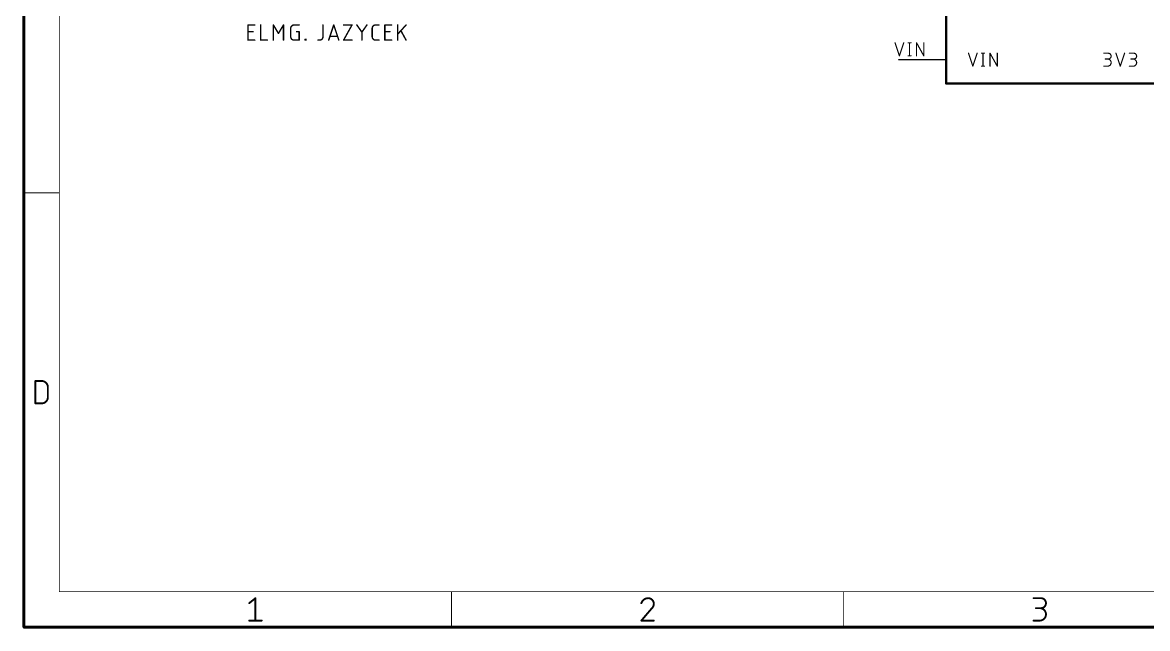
# Model space of a CAD drawing. Extents: x -10 to 250, y 0 to 179.
# Drawn here: x -10.3 to 110.5, y -0.1 to 65 of the extents above; entities that cross this region are included whole.
import ezdxf

# ---------------------------------------------------------------- set-up
doc = ezdxf.new("R2010")
doc.units = 0
for name, color, linetype in [('94', 14, 'CONTINUOUS'), ('95', 250, 'CONTINUOUS'), ('96', 250, 'CONTINUOUS')]:
    doc.layers.add(name, color=color, linetype=linetype)

msp = doc.modelspace()

# ---------------------------------------------------------------- linework, layer by layer
at = {"layer": '94'}
for points, const_width in [([(-10.16, 179.07), (-10.16, 0)], 0.3), ([(-6.35, 175.26), (-6.35, 3.81)], 0.1), ([(88.9, 134.62), (88.9, 58.42)], 0.254), ([(83.82, 60.96), (88.9, 60.96)], 0.1524), ([(88.9, 58.42), (111.76, 58.42)], 0.254), ([(-10.16, 46.6725), (-6.35, 46.6725)], 0.1), ([(-8.9236, 24.0379), (-8.9236, 26.4447)], 0.2032), ([(-8.9236, 26.4447), (-8.255, 26.4447)], 0.2032), ([(-7.5864, 25.7761), (-7.5864, 24.7064)], 0.2032), ([(-8.255, 24.0379), (-8.9236, 24.0379)], 0.2032), ([(-6.35, 3.81), (246.38, 3.81)], 0.1), ([(35.7717, 0), (35.7717, 3.81)], 0.1), ([(77.8933, 0), (77.8933, 3.81)], 0.1), ([(14.0423, 2.5736), (14.7108, 3.1084)], 0.2032), ([(14.7108, 3.1084), (14.7108, 0.7016)], 0.2032), ([(98.2856, 3.1084), (99.0879, 3.1084)], 0.2032), ([(57.3005, 2.0387), (56.1639, 0.7016)], 0.2032), ([(99.0879, 2.0387), (98.553, 2.0387)], 0.2032), ([(-10.16, 0), (250.19, 0)], 0.3), ([(14.0423, 0.7016), (15.3794, 0.7016)], 0.2032), ([(56.1639, 0.7016), (57.5011, 0.7016)], 0.2032), ([(98.2856, 0.7016), (98.9542, 0.7016)], 0.2032)]:
    msp.add_lwpolyline(points, dxfattribs=dict(at, const_width=const_width))
for points, const_width in [([(83.82, 60.9981, 1), (83.82, 60.9219)], 0.0762), ([(88.9, 60.9219, 1), (88.9, 60.9981)], 0.0762), ([(88.9, 58.4835, 1), (88.9, 58.3565)], 0.127), ([(88.8365, 58.42, 1), (88.9635, 58.42)], 0.127), ([(-10.16, 46.6975, 1), (-10.16, 46.6475)], 0.05), ([(-6.35, 46.6475, 1), (-6.35, 46.6975)], 0.05), ([(-8.8728, 26.4447, 1), (-8.9744, 26.4447)], 0.1016), ([(-8.9236, 26.4955, 1), (-8.9236, 26.3939)], 0.1016), ([(-7.5864, 25.7761, 0.4142), (-8.255, 26.4447)], 0.2032), ([(-8.255, 26.4955, 1), (-8.255, 26.3939)], 0.1016), ([(-8.255, 26.3939, 1), (-8.255, 26.4955)], 0.1016), ([(-7.5356, 25.7761, 1), (-7.6372, 25.7761)], 0.1016), ([(-7.6372, 25.7761, 1), (-7.5356, 25.7761)], 0.1016), ([(-8.255, 24.0378, 0.4142), (-7.5864, 24.7064)], 0.2032), ([(-7.5356, 24.7064, 1), (-7.6372, 24.7064)], 0.1016), ([(-7.6372, 24.7064, 1), (-7.5356, 24.7064)], 0.1016), ([(-8.9236, 24.0887, 1), (-8.9236, 23.9871)], 0.1016), ([(-8.9744, 24.0379, 1), (-8.8728, 24.0379)], 0.1016), ([(-8.255, 24.0886, 1), (-8.255, 23.987)], 0.1016), ([(-8.255, 23.9871, 1), (-8.255, 24.0887)], 0.1016), ([(-6.35, 3.835, 1), (-6.35, 3.785)], 0.05), ([(-6.375, 3.81, 1), (-6.325, 3.81)], 0.05), ([(35.7967, 3.81, 1), (35.7467, 3.81)], 0.05), ([(77.9183, 3.81, 1), (77.8683, 3.81)], 0.05), ([(14.0105, 2.6132, 1), (14.074, 2.5339)], 0.1016), ([(14.7616, 3.1084, 1), (14.66, 3.1084)], 0.1016), ([(14.7426, 3.0687, 1), (14.6791, 3.1481)], 0.1016), ([(56.8994, 3.1084, 0.3252), (56.1639, 2.5736)], 0.2032), ([(56.1156, 2.5892, 1), (56.2123, 2.5579)], 0.1016), ([(57.5011, 2.5067, 0.4142), (56.8994, 3.1084)], 0.2032), ([(56.8994, 3.1592, 1), (56.8994, 3.0576)], 0.1016), ([(56.8994, 3.0576, 1), (56.8994, 3.1592)], 0.1016), ([(57.3005, 2.0387, 0.2053), (57.5011, 2.5067)], 0.2032), ([(57.5519, 2.5067, 1), (57.4503, 2.5067)], 0.1016), ([(57.4503, 2.5067, 1), (57.5519, 2.5067)], 0.1016), ([(98.2856, 3.1592, 1), (98.2856, 3.0576)], 0.1016), ([(99.0879, 2.0387, 1), (99.0879, 3.1084)], 0.2032), ([(99.0879, 3.1592, 1), (99.0879, 3.0576)], 0.1016), ([(99.0879, 3.0576, 1), (99.0879, 3.1592)], 0.1016), ([(57.2655, 2.0755, 1), (57.3355, 2.0019)], 0.1016), ([(57.3392, 2.0058, 1), (57.2618, 2.0716)], 0.1016), ([(98.553, 2.0895, 1), (98.553, 1.9879)], 0.1016), ([(98.9542, 0.7016, 1), (98.9542, 2.0387)], 0.2032), ([(98.9542, 2.0895, 1), (98.9542, 1.9879)], 0.1016), ([(99.0879, 2.0895, 1), (99.0879, 1.9879)], 0.1016), ([(99.0879, 1.9879, 1), (99.0879, 2.0895)], 0.1016), ([(-10.16, 0.075, 1), (-10.16, -0.075)], 0.15), ([(-10.235, 0, 1), (-10.085, 0)], 0.15), ([(14.0423, 0.7524, 1), (14.0423, 0.6508)], 0.1016), ([(14.66, 0.7016, 1), (14.7616, 0.7016)], 0.1016), ([(15.3794, 0.6508, 1), (15.3794, 0.7524)], 0.1016), ([(35.7467, 0, 1), (35.7967, 0)], 0.05), ([(56.1639, 0.7524, 1), (56.1639, 0.6508)], 0.1016), ([(56.1252, 0.7345, 1), (56.2027, 0.6687)], 0.1016), ([(57.5011, 0.6508, 1), (57.5011, 0.7524)], 0.1016), ([(77.8683, 0, 1), (77.9183, 0)], 0.05), ([(98.2856, 0.7524, 1), (98.2856, 0.6508)], 0.1016), ([(98.9542, 0.7524, 1), (98.9542, 0.6508)], 0.1016), ([(98.9542, 0.6508, 1), (98.9542, 0.7524)], 0.1016)]:
    msp.add_lwpolyline(points, format="xyb", dxfattribs=dict(at, const_width=const_width))
at = {"layer": '95', "const_width": 0.127}
for points in [[(83.4102, 62.7761), (83.8759, 61.3791)], [(83.8759, 61.3791), (84.3415, 62.7761)], [(84.8157, 62.7761), (85.1262, 62.7761)], [(84.9709, 62.7761), (84.9709, 61.3791)], [(85.7236, 61.3791), (85.7236, 62.7761)], [(85.7236, 62.7761), (86.4997, 61.3791)], [(86.4997, 61.3791), (86.4997, 62.7761)], [(91.3003, 61.6585), (91.766, 60.2615)], [(91.766, 60.2615), (92.2316, 61.6585)], [(92.7058, 61.6585), (93.0163, 61.6585)], [(92.861, 61.6585), (92.861, 60.2615)], [(93.6137, 60.2615), (93.6137, 61.6585)], [(93.6137, 61.6585), (94.3898, 60.2615)], [(94.3898, 60.2615), (94.3898, 61.6585)], [(105.8459, 61.6585), (106.3116, 61.6585)], [(107.1371, 61.6585), (107.6028, 60.2615)], [(107.6028, 60.2615), (108.0685, 61.6585)], [(108.5836, 61.6585), (109.0493, 61.6585)], [(84.8157, 61.3791), (85.1262, 61.3791)], [(106.3116, 61.0376), (106.0011, 61.0376)], [(109.0493, 61.0376), (108.7388, 61.0376)], [(92.7058, 60.2615), (93.0163, 60.2615)], [(105.8459, 60.2615), (106.2339, 60.2615)], [(108.5836, 60.2615), (108.9716, 60.2615)]]:
    msp.add_lwpolyline(points, dxfattribs=at)
at = {"layer": '95'}
for points, const_width in [([(83.4403, 62.7861, 1), (83.3801, 62.7661)], 0.0635), ([(84.3716, 62.7661, 1), (84.3114, 62.7861)], 0.0635), ([(84.8157, 62.8079, 1), (84.8157, 62.7443)], 0.0635), ([(85.0027, 62.7761, 1), (84.9392, 62.7761)], 0.0635), ([(85.1262, 62.7443, 1), (85.1262, 62.8079)], 0.0635), ([(85.7553, 62.7761, 1), (85.6918, 62.7761)], 0.0635), ([(85.7513, 62.7915, 1), (85.6958, 62.7607)], 0.0635), ([(86.5315, 62.7761, 1), (86.468, 62.7761)], 0.0635), ([(91.3304, 61.6685, 1), (91.2702, 61.6485)], 0.0635), ([(92.2618, 61.6485, 1), (92.2015, 61.6685)], 0.0635), ([(92.7058, 61.6903, 1), (92.7058, 61.6268)], 0.0635), ([(92.8928, 61.6585, 1), (92.8293, 61.6585)], 0.0635), ([(93.0163, 61.6268, 1), (93.0163, 61.6903)], 0.0635), ([(93.6455, 61.6585, 1), (93.582, 61.6585)], 0.0635), ([(93.6415, 61.6739, 1), (93.5859, 61.6431)], 0.0635), ([(94.4216, 61.6585, 1), (94.3581, 61.6585)], 0.0635), ([(105.8459, 61.6903, 1), (105.8459, 61.6268)], 0.0635), ([(106.3116, 61.6903, 1), (106.3116, 61.6268)], 0.0635), ([(106.3116, 61.0376, 1), (106.3116, 61.6585)], 0.127), ([(106.3116, 61.6268, 1), (106.3116, 61.6903)], 0.0635), ([(107.1672, 61.6685, 1), (107.107, 61.6485)], 0.0635), ([(108.0986, 61.6485, 1), (108.0383, 61.6685)], 0.0635), ([(108.5836, 61.6903, 1), (108.5836, 61.6268)], 0.0635), ([(109.0493, 61.6903, 1), (109.0493, 61.6268)], 0.0635), ([(109.0493, 61.0376, 1), (109.0493, 61.6585)], 0.127), ([(109.0493, 61.6268, 1), (109.0493, 61.6903)], 0.0635), ([(83.8457, 61.3891, 1), (83.906, 61.3691)], 0.0635), ([(83.8457, 61.3691, 1), (83.906, 61.3891)], 0.0635), ([(84.8157, 61.4109, 1), (84.8157, 61.3473)], 0.0635), ([(84.9392, 61.3791, 1), (85.0027, 61.3791)], 0.0635), ([(85.1262, 61.3473, 1), (85.1262, 61.4109)], 0.0635), ([(85.6918, 61.3791, 1), (85.7553, 61.3791)], 0.0635), ([(86.468, 61.3791, 1), (86.5315, 61.3791)], 0.0635), ([(86.4719, 61.3637, 1), (86.5275, 61.3945)], 0.0635), ([(106.0011, 61.0694, 1), (106.0011, 61.0059)], 0.0635), ([(106.2339, 61.0694, 1), (106.2339, 61.0059)], 0.0635), ([(106.2339, 60.2615, 1), (106.2339, 61.0376)], 0.127), ([(106.3116, 61.0694, 1), (106.3116, 61.0059)], 0.0635), ([(106.3116, 61.0059, 1), (106.3116, 61.0694)], 0.0635), ([(108.7388, 61.0694, 1), (108.7388, 61.0059)], 0.0635), ([(108.9716, 61.0694, 1), (108.9716, 61.0059)], 0.0635), ([(108.9716, 60.2615, 1), (108.9716, 61.0376)], 0.127), ([(109.0493, 61.0694, 1), (109.0493, 61.0059)], 0.0635), ([(109.0493, 61.0059, 1), (109.0493, 61.0694)], 0.0635), ([(91.7358, 60.2715, 1), (91.7961, 60.2515)], 0.0635), ([(91.7358, 60.2515, 1), (91.7961, 60.2715)], 0.0635), ([(92.7058, 60.2933, 1), (92.7058, 60.2298)], 0.0635), ([(92.8293, 60.2615, 1), (92.8928, 60.2615)], 0.0635), ([(93.0163, 60.2298, 1), (93.0163, 60.2933)], 0.0635), ([(93.582, 60.2615, 1), (93.6455, 60.2615)], 0.0635), ([(94.3581, 60.2615, 1), (94.4216, 60.2615)], 0.0635), ([(94.3621, 60.2461, 1), (94.4176, 60.2769)], 0.0635), ([(105.8459, 60.2933, 1), (105.8459, 60.2298)], 0.0635), ([(106.2339, 60.2933, 1), (106.2339, 60.2298)], 0.0635), ([(106.2339, 60.2298, 1), (106.2339, 60.2933)], 0.0635), ([(107.5727, 60.2715, 1), (107.6329, 60.2515)], 0.0635), ([(107.5727, 60.2515, 1), (107.6329, 60.2715)], 0.0635), ([(108.5836, 60.2933, 1), (108.5836, 60.2298)], 0.0635), ([(108.9716, 60.2933, 1), (108.9716, 60.2298)], 0.0635), ([(108.9716, 60.2298, 1), (108.9716, 60.2933)], 0.0635)]:
    msp.add_lwpolyline(points, format="xyb", dxfattribs=dict(at, const_width=const_width))
at = {"layer": '96', "const_width": 0.1524}
for points in [[(13.9192, 63.0682), (13.9192, 64.6938)], [(13.9192, 64.6938), (14.6417, 64.6938)], [(13.9192, 63.9713), (14.4611, 63.9713)], [(15.2739, 64.6938), (15.2739, 63.0682)], [(16.6395, 63.0682), (16.6395, 64.6938)], [(16.6395, 64.6938), (17.1814, 63.7907)], [(17.1814, 63.7907), (17.7233, 64.6938)], [(17.7233, 64.6938), (17.7233, 63.0682)], [(18.5014, 63.4294), (18.5014, 64.3326)], [(18.8626, 64.6938), (19.4045, 64.6938)], [(19.1336, 63.9713), (19.4045, 63.9713)], [(19.4045, 63.9713), (19.4045, 63.0682)], [(21.963, 64.6938), (21.963, 63.4294)], [(22.5794, 63.0682), (23.1213, 64.6938)], [(23.1213, 64.6938), (23.6631, 63.0682)], [(24.1807, 64.6938), (25.0838, 64.6938)], [(25.0838, 64.6938), (24.1807, 63.0682)], [(25.6014, 64.6938), (26.1433, 63.9262)], [(26.1433, 63.9262), (26.6852, 64.6938)], [(27.2509, 63.4294), (27.2509, 64.3326)], [(27.6122, 64.6938), (27.9734, 64.6938)], [(28.6126, 63.0682), (28.6126, 64.6938)], [(28.6126, 64.6938), (29.335, 64.6938)], [(28.6126, 63.9713), (29.1544, 63.9713)], [(29.9854, 63.0682), (29.9854, 64.6938)], [(30.8885, 64.6938), (29.9854, 63.7004)], [(30.8885, 63.0682), (30.3466, 64.0616)], [(14.6417, 63.0682), (13.9192, 63.0682)], [(15.2739, 63.0682), (15.9964, 63.0682)], [(19.4045, 63.0682), (18.8626, 63.0682)], [(20.0541, 63.0682), (20.0541, 63.1585)], [(20.0541, 63.1585), (20.1444, 63.1585)], [(20.1444, 63.0682), (20.0541, 63.0682)], [(20.1444, 63.1585), (20.1444, 63.0682)], [(21.6018, 63.0682), (21.4211, 63.0682)], [(23.5277, 63.4746), (22.7149, 63.4746)], [(24.1807, 63.0682), (25.0838, 63.0682)], [(26.1433, 63.0682), (26.1433, 63.9262)], [(27.9734, 63.0682), (27.6122, 63.0682)], [(29.335, 63.0682), (28.6126, 63.0682)]]:
    msp.add_lwpolyline(points, dxfattribs=at)
at = {"layer": '96'}
for points, const_width in [([(13.9573, 64.6938, 1), (13.8811, 64.6938)], 0.0762), ([(13.9192, 64.7319, 1), (13.9192, 64.6557)], 0.0762), ([(13.9192, 64.0094, 1), (13.9192, 63.9332)], 0.0762), ([(14.4611, 63.9332, 1), (14.4611, 64.0094)], 0.0762), ([(14.6417, 64.6557, 1), (14.6417, 64.7319)], 0.0762), ([(15.312, 64.6938, 1), (15.2358, 64.6938)], 0.0762), ([(16.6776, 64.6938, 1), (16.6014, 64.6938)], 0.0762), ([(16.6722, 64.7134, 1), (16.6069, 64.6742)], 0.0762), ([(17.7614, 64.6938, 1), (17.6852, 64.6938)], 0.0762), ([(17.7559, 64.6742, 1), (17.6906, 64.7134)], 0.0762), ([(18.8626, 64.6938, 0.4142), (18.5014, 64.3326)], 0.1524), ([(18.5395, 64.3326, 1), (18.4633, 64.3326)], 0.0762), ([(18.4633, 64.3326, 1), (18.5395, 64.3326)], 0.0762), ([(18.8626, 64.7319, 1), (18.8626, 64.6557)], 0.0762), ([(18.8626, 64.6557, 1), (18.8626, 64.7319)], 0.0762), ([(19.1336, 64.0094, 1), (19.1336, 63.9332)], 0.0762), ([(19.4426, 63.9713, 1), (19.3664, 63.9713)], 0.0762), ([(19.4045, 64.6557, 1), (19.4045, 64.7319)], 0.0762), ([(19.4045, 63.9332, 1), (19.4045, 64.0094)], 0.0762), ([(22.0011, 64.6938, 1), (21.9249, 64.6938)], 0.0762), ([(23.1574, 64.7058, 1), (23.0851, 64.6818)], 0.0762), ([(23.1574, 64.6818, 1), (23.0851, 64.7058)], 0.0762), ([(24.1807, 64.7319, 1), (24.1807, 64.6557)], 0.0762), ([(25.1171, 64.6753, 1), (25.0505, 64.7123)], 0.0762), ([(25.0838, 64.6557, 1), (25.0838, 64.7319)], 0.0762), ([(25.6326, 64.7158, 1), (25.5703, 64.6718)], 0.0762), ([(26.7163, 64.6718, 1), (26.654, 64.7158)], 0.0762), ([(27.6122, 64.6938, 0.4142), (27.2509, 64.3326)], 0.1524), ([(27.289, 64.3326, 1), (27.2128, 64.3326)], 0.0762), ([(27.2128, 64.3326, 1), (27.289, 64.3326)], 0.0762), ([(27.6122, 64.7319, 1), (27.6122, 64.6557)], 0.0762), ([(27.6122, 64.6557, 1), (27.6122, 64.7319)], 0.0762), ([(27.9734, 64.6557, 1), (27.9734, 64.7319)], 0.0762), ([(28.6507, 64.6938, 1), (28.5745, 64.6938)], 0.0762), ([(28.6126, 64.7319, 1), (28.6126, 64.6557)], 0.0762), ([(28.6126, 64.0094, 1), (28.6126, 63.9332)], 0.0762), ([(29.1544, 63.9332, 1), (29.1544, 64.0094)], 0.0762), ([(29.335, 64.6557, 1), (29.335, 64.7319)], 0.0762), ([(30.0235, 64.6938, 1), (29.9473, 64.6938)], 0.0762), ([(30.3801, 64.0799, 1), (30.3132, 64.0434)], 0.0762), ([(30.9167, 64.6682, 1), (30.8603, 64.7194)], 0.0762), ([(13.9192, 63.1063, 1), (13.9192, 63.0301)], 0.0762), ([(13.8811, 63.0682, 1), (13.9573, 63.0682)], 0.0762), ([(14.6417, 63.0301, 1), (14.6417, 63.1063)], 0.0762), ([(15.2739, 63.1063, 1), (15.2739, 63.0301)], 0.0762), ([(15.2358, 63.0682, 1), (15.312, 63.0682)], 0.0762), ([(15.9964, 63.0301, 1), (15.9964, 63.1063)], 0.0762), ([(16.6014, 63.0682, 1), (16.6776, 63.0682)], 0.0762), ([(17.1487, 63.8103, 1), (17.2141, 63.7711)], 0.0762), ([(17.1487, 63.7711, 1), (17.2141, 63.8103)], 0.0762), ([(17.6852, 63.0682, 1), (17.7614, 63.0682)], 0.0762), ([(18.5014, 63.4294, 0.4142), (18.8626, 63.0682)], 0.1524), ([(18.5395, 63.4294, 1), (18.4633, 63.4294)], 0.0762), ([(18.4633, 63.4294, 1), (18.5395, 63.4294)], 0.0762), ([(18.8626, 63.1063, 1), (18.8626, 63.0301)], 0.0762), ([(18.8626, 63.0301, 1), (18.8626, 63.1063)], 0.0762), ([(19.3664, 63.0682, 1), (19.4426, 63.0682)], 0.0762), ([(19.4045, 63.0301, 1), (19.4045, 63.1063)], 0.0762), ([(20.0922, 63.1585, 1), (20.016, 63.1585)], 0.0762), ([(20.0541, 63.1966, 1), (20.0541, 63.1204)], 0.0762), ([(20.0541, 63.1063, 1), (20.0541, 63.0301)], 0.0762), ([(20.016, 63.0682, 1), (20.0922, 63.0682)], 0.0762), ([(20.1825, 63.1585, 1), (20.1063, 63.1585)], 0.0762), ([(20.1063, 63.0682, 1), (20.1825, 63.0682)], 0.0762), ([(20.1444, 63.1204, 1), (20.1444, 63.1966)], 0.0762), ([(20.1444, 63.0301, 1), (20.1444, 63.1063)], 0.0762), ([(21.4211, 63.1063, 1), (21.4211, 63.0301)], 0.0762), ([(21.6018, 63.0682, 0.4142), (21.963, 63.4294)], 0.1524), ([(21.6018, 63.1063, 1), (21.6018, 63.0301)], 0.0762), ([(21.6018, 63.0301, 1), (21.6018, 63.1063)], 0.0762), ([(22.0011, 63.4294, 1), (21.9249, 63.4294)], 0.0762), ([(21.9249, 63.4294, 1), (22.0011, 63.4294)], 0.0762), ([(22.5433, 63.0802, 1), (22.6155, 63.0562)], 0.0762), ([(22.7149, 63.5127, 1), (22.7149, 63.4365)], 0.0762), ([(23.5277, 63.4365, 1), (23.5277, 63.5127)], 0.0762), ([(23.627, 63.0562, 1), (23.6993, 63.0802)], 0.0762), ([(24.1807, 63.1063, 1), (24.1807, 63.0301)], 0.0762), ([(24.1474, 63.0867, 1), (24.214, 63.0497)], 0.0762), ([(25.0838, 63.0301, 1), (25.0838, 63.1063)], 0.0762), ([(26.1814, 63.9262, 1), (26.1052, 63.9262)], 0.0762), ([(26.1122, 63.9481, 1), (26.1744, 63.9042)], 0.0762), ([(26.1052, 63.0682, 1), (26.1814, 63.0682)], 0.0762), ([(26.1122, 63.9042, 1), (26.1744, 63.9481)], 0.0762), ([(27.2509, 63.4294, 0.4142), (27.6122, 63.0682)], 0.1524), ([(27.289, 63.4294, 1), (27.2128, 63.4294)], 0.0762), ([(27.2128, 63.4294, 1), (27.289, 63.4294)], 0.0762), ([(27.6122, 63.1063, 1), (27.6122, 63.0301)], 0.0762), ([(27.6122, 63.0301, 1), (27.6122, 63.1063)], 0.0762), ([(27.9734, 63.0301, 1), (27.9734, 63.1063)], 0.0762), ([(28.6126, 63.1063, 1), (28.6126, 63.0301)], 0.0762), ([(28.5745, 63.0682, 1), (28.6507, 63.0682)], 0.0762), ([(29.335, 63.0301, 1), (29.335, 63.1063)], 0.0762), ([(29.9572, 63.726, 1), (30.0136, 63.6747)], 0.0762), ([(29.9473, 63.0682, 1), (30.0235, 63.0682)], 0.0762), ([(30.855, 63.05, 1), (30.9219, 63.0864)], 0.0762)]:
    msp.add_lwpolyline(points, format="xyb", dxfattribs=dict(at, const_width=const_width))

doc.saveas('drawing.dxf')
